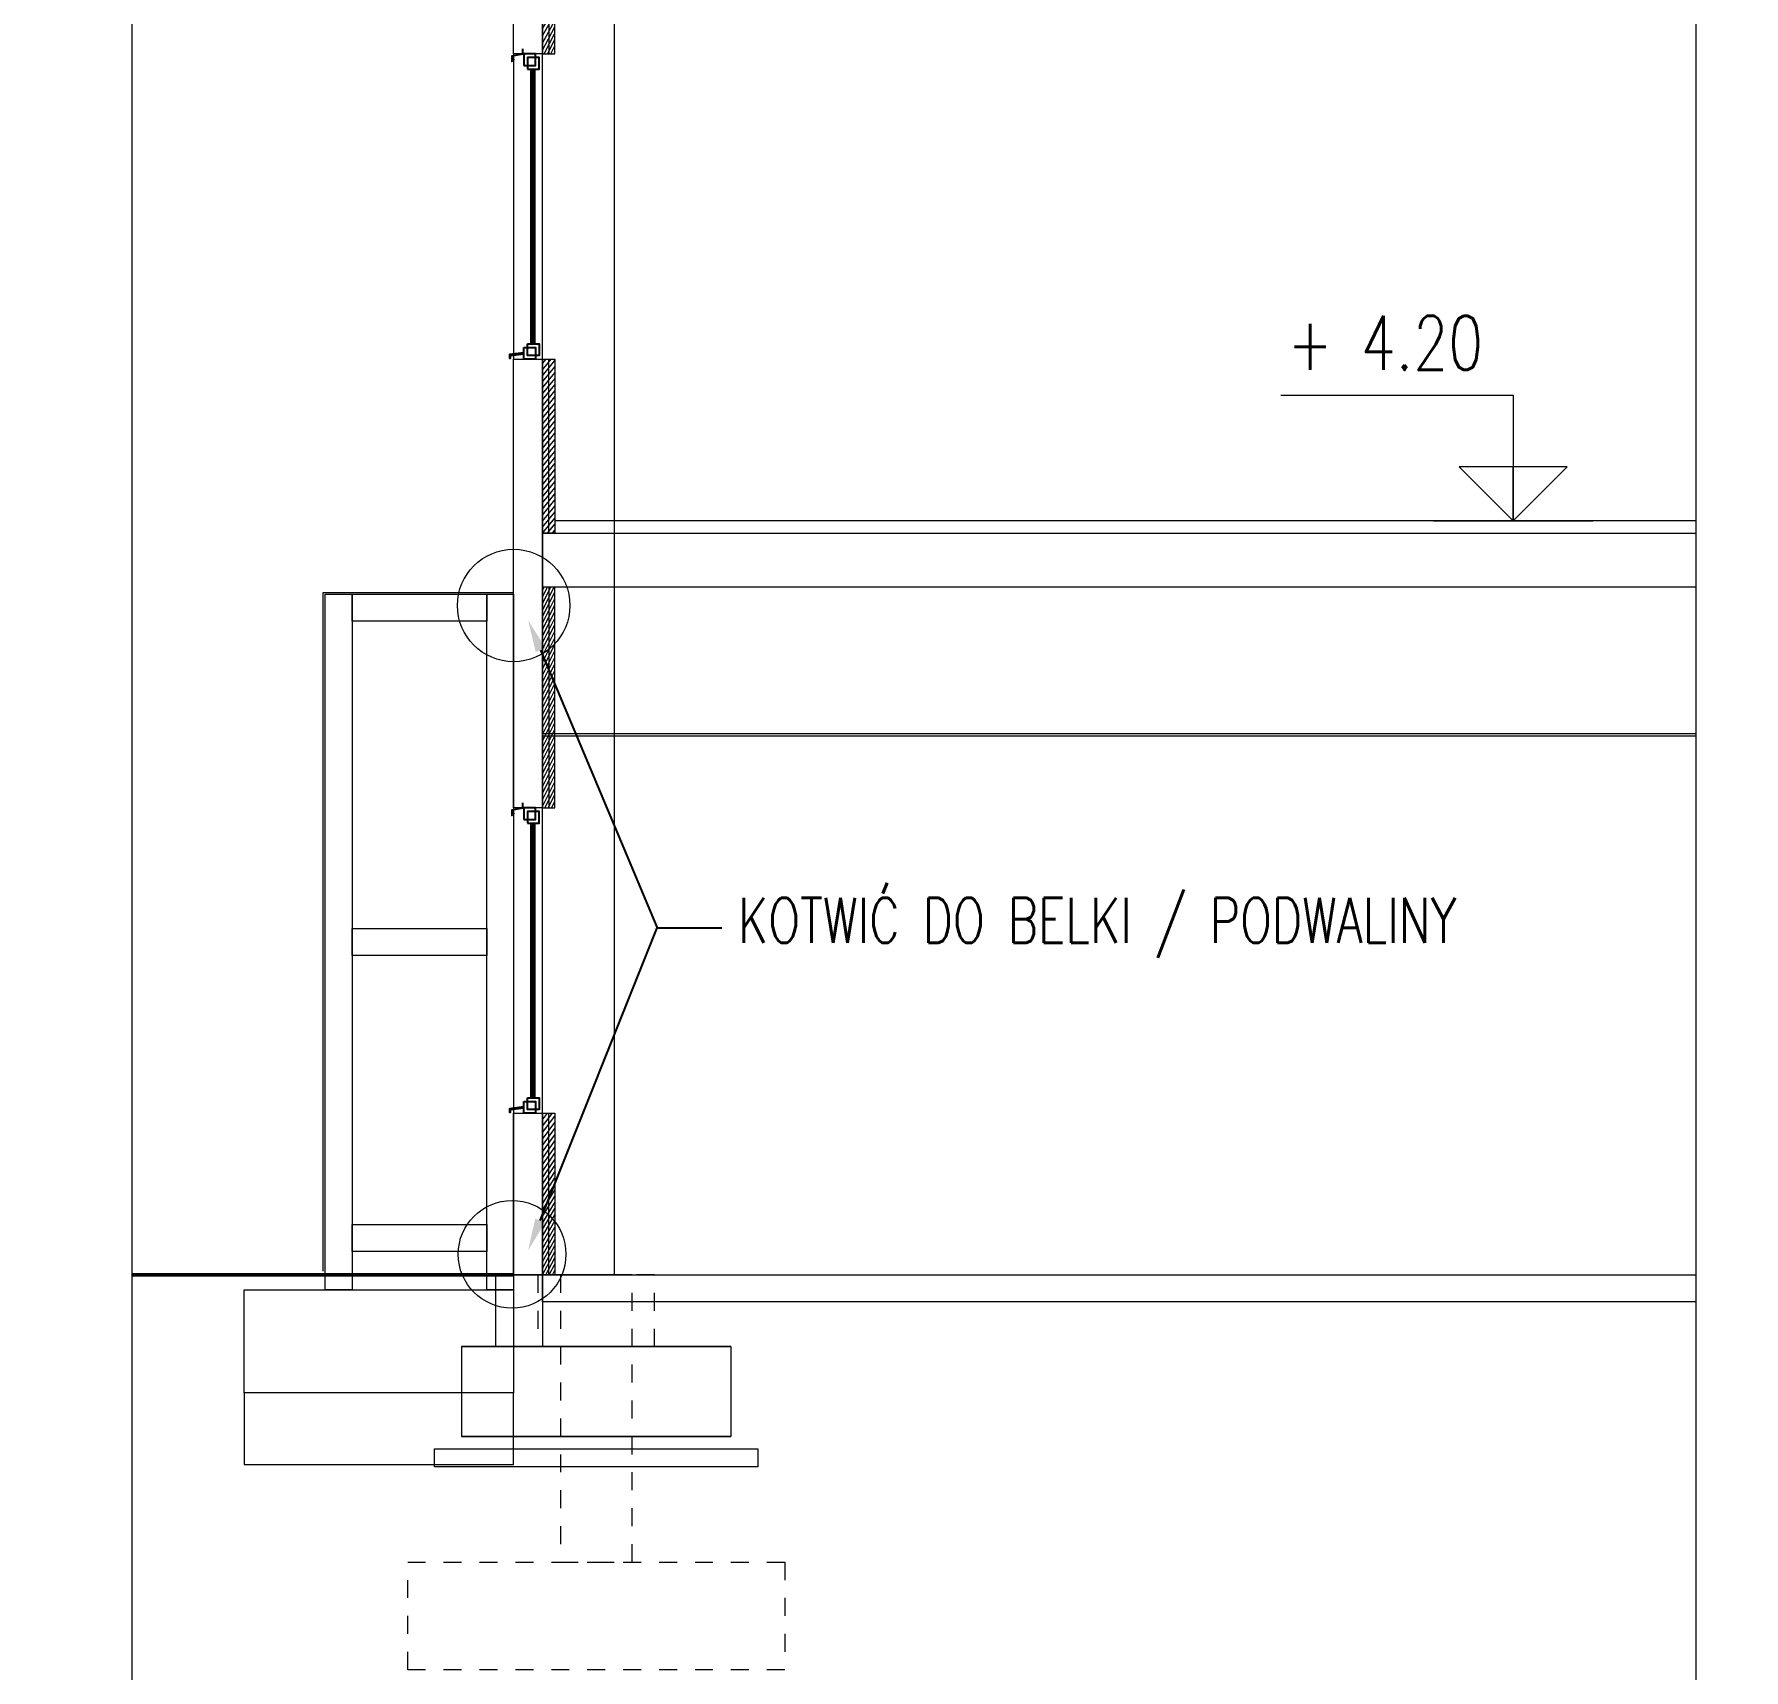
# Model space of a CAD drawing. Extents: x 6529560 to 6558080, y 5579316 to 5588131.
# Drawn here: x 6544020.79 to 6544030.31, y 5579474.3 to 5579483.41 of the extents above; entities that cross this region are included whole.
import ezdxf
from ezdxf import colors
from ezdxf.entities.mleader import LeaderData, LeaderLine
from ezdxf.math import Vec2, Vec3
from ezdxf.xclip import XClip

# ---------------------------------------------------------------- set-up
doc = ezdxf.new("R2010")
doc.units = 0
doc.header["$MEASUREMENT"] = 0
doc.header["$XCLIPFRAME"] = 2
doc.linetypes.add('GR_HIDDEN', pattern=[0.004, 0.003, -0.001])
doc.linetypes.add('GR_SOLID', pattern=[0])
doc.layers.add('ARCH_BLACHA_7016', color=251, linetype='CONTINUOUS', lineweight=0, true_color=0x545454)
for name, color, linetype, lineweight in [('arch_drzwi i okna', 4, 'CONTINUOUS', 15), ('arch_drzwi i okna_znaczniki', 130, 'CONTINUOUS', 9), ('arch_linie widokowe', 4, 'CONTINUOUS', 13), ('arch_powierzchnia', 6, 'CONTINUOUS', 35), ('arch_sciany dzialowe cienkie na hali', 52, 'CONTINUOUS', 15), ('arch_sciany dzilowe cienkie na hali', 42, 'CONTINUOUS', 15), ('arch_sciany murowane wewnetrzne', 20, 'CONTINUOUS', 25), ('arch_wymiary', 2, 'CONTINUOUS', 13), ('BODENPLATTE_N6', 3, 'GR_SOLID', 18), ('FUNDAMENT_N8', 3, 'GR_SOLID', 18), ('GESCHOSS_N8', 4, 'GR_SOLID', 18), ('STRICHART_0_N4', 4, 'GR_SOLID', 50), ('STRICHART_5_N0', 6, 'GR_HIDDEN', 13), ('STUETZE_N8', 7, 'GR_SOLID', 18), ('SYMBOL_N0', 7, 'GR_SOLID', 18), ('SYMBOL_N1', 7, 'GR_SOLID', 13), ('W_BETON_N6', 94, 'GR_SOLID', 18)]:
    doc.layers.add(name, color=color, linetype=linetype, lineweight=lineweight)
doc.layers.add('Tore-Türen_Schnitt', color=9, linetype='CONTINUOUS')
doc.layers.add('Wandbl-Schnitt', color=7, linetype='CONTINUOUS')
doc.styles.add('GR_STANDARD', font='simplex.shx')
doc.styles.add('styl1', font='romans.shx', dxfattribs={"width": 0.75})

# ---------------------------------------------------------------- blocks, each defined once
blk = doc.blocks.new('a')
at = {"layer": 'ARCH_BLACHA_7016'}
h = blk.add_hatch(dxfattribs=at)
h.set_pattern_fill('LINE', color=256)
h.set_pattern_definition([(0, (-6544201.851111024, -5579535.087362375), (0, 0.125), [])])
h.paths.add_polyline_path([(16.56998849008232, -7.550579170696437), (16.56998849660158, -7.550594402477145), (16.56998848449439, -9.251912293024361), (41.46000109426677, -9.251912293024361), (41.46000109426677, -11.75189442560077), (16.56998847890645, -11.75189442560077), (16.56998847238719, -14.05191280785948), (15.70998944249004, -14.05191280785948), (15.70998950116336, -7.550556401722133)])
h = blk.add_hatch(color=256, dxfattribs=at)
h.dxf.hatch_style = 1
h.paths.add_polyline_path([(41.46000109426677, -13.45191229321062), (16.56998847890645, -13.45191229134798), (16.56998847890645, -14.05191280599683), (41.46000109426677, -14.05191280785948)])
at = {"layer": 'GESCHOSS_N8', "true_color": 0xc4c4c4}
h = blk.add_hatch(color=9, dxfattribs=at)
h.dxf.hatch_style = 1
h.paths.add_polyline_path([(41.46000109426677, -14.25189682189375), (42.7000001464039, -14.25189682189375), (42.70000014547258, -4.851902700029313), (-66.69999985489994, -4.851902700029313), (-66.69999985489994, -7.551898260600864), (11.45999936666339, -7.555641219951212), (11.4599992884323, -7.550683043897151), (12.32403834164143, -7.550682832486927), (12.32403834164143, -7.556231589987874), (15.70998944249004, -7.556821960024535), (15.70998944249004, -7.552037354558706), (16.56998847890645, -7.552037354558706), (16.56999108567834, -7.558002700097858), (41.46000109426677, -7.551898259669542)])
at = {"layer": 'GESCHOSS_N8'}
h = blk.add_hatch(color=253, dxfattribs=at)
h.dxf.hatch_style = 1
h.paths.add_polyline_path([(-33.41500150412321, -14.05191279761493), (-7.730000126175582, -14.0519127016887), (-7.730000126175582, -14.35191270150244), (-33.41500150412321, -14.35191279742866)])
h.paths.add_polyline_path([(-6.539998605847358, -14.35133142583072), (12.32403834164143, -14.35191280581057), (12.32403834164143, -14.05191280599683), (-6.539998605847358, -14.05133142601698)])
h.paths.add_polyline_path([(15.70998944249004, -14.05191280785948), (41.46000109426677, -14.05191280785948), (41.46000109426677, -14.35191279742866), (15.70998944249004, -14.35191279742866)])
at = {"layer": 'arch_linie widokowe', "elevation": -9.519877243e-07}
blk.add_lwpolyline([(-66.69999985489994, -4.851902700029313), (-66.69999985489994, -7.551897062920033), (11.45999932102859, -7.55162183009088), (11.46019961126149, -7.552042861469089), (12.32423866447061, -7.552042650058865), (12.32403834164143, -7.551897061988711), (15.70998944249004, -7.550754647701978), (15.70998944342136, -7.550556401722133), (16.56998847983777, -7.550556401722133), (16.56998847238719, -7.550579170696437), (41.45997039787471, -7.551897061988711), (41.46000109426677, -14.35191279556602), (42.70000014454126, -14.35191619675606), (42.70000014454126, -4.851906100288033)], close=True, dxfattribs=at)
at = {"layer": 'arch_powierzchnia', "elevation": -9.519877243e-07}
for points in [[(16.56998849008232, -7.550579170696437), (16.56998849660158, -7.550594402477145), (16.56998848449439, -9.251912293024361), (41.46000109426677, -9.251912293024361), (41.46000109426677, -11.75189442560077), (16.56998847890645, -11.75189442560077), (16.56998847890645, -14.05191280785948), (16.56998847238719, -14.05191280785948), (15.70998944249004, -14.05191280785948), (15.70998950116336, -7.550556401722133)], [(41.46000109426677, -13.45191229321062), (16.56998847890645, -13.45191229134798), (16.56998847890645, -14.05191280599683), (41.46000109426677, -14.05191280785948)]]:
    blk.add_lwpolyline(points, close=True, dxfattribs=at)
at = {"layer": 'arch_sciany murowane wewnetrzne', "elevation": -9.519877243e-07}
for points in [[(16.56998848449439, -9.251912293024361), (41.46000108867883, -9.251912293024361), (41.46000109426677, -7.551898260600864), (16.56998850777745, -7.55058036930859)], [(41.4600010951981, -13.45191229321062), (16.56998847424984, -13.45191229321062), (16.56998847331851, -11.75189442560077), (41.46000109426677, -11.75189442560077)], [(15.70998944249004, -14.05191280785948), (41.46000109426677, -14.05191280785948), (41.46000109426677, -14.35191279742866), (15.70998944249004, -14.35191279742866)]]:
    blk.add_lwpolyline(points, close=True, dxfattribs=at)
blk.add_lwpolyline([(40.22998992912471, -14.05191282089799), (16.22998943552375, -14.05191280785948)], dxfattribs=at)
at = {"layer": 'STRICHART_0_N4', "elevation": -9.519877243e-07}
blk.add_lwpolyline([(-71.94595858454704, -14.35191229451447), (-33.38952125050127, -14.35191229451447), (-33.38952125050127, -14.35191229451447), (6.810477366670966, -14.3519122954458), (6.810477383434772, -14.35191277507692), (49.31261347979307, -14.35191280022263), (49.31261346302926, -15.47450757026672), (-71.94595858454704, -15.47450754512101)], close=True, dxfattribs=at)
blk = doc.blocks.new('d')
at = {"layer": 'arch_sciany dzilowe cienkie na hali'}
h = blk.add_hatch(dxfattribs=at)
h.set_pattern_fill('ANSI31', color=256, scale=0.2)
h.set_pattern_definition([(45, (-6543783.525200109, -5579240.602532104), (-0.0176776695296637, 0.0176776695296637), [])])
h.paths.add_polyline_path([(-7.482179657556116, 2.139145569875836), (-7.4121457291767, 2.139145569875836), (-7.4121457291767, 2.539131537079811), (-7.482179657556116, 2.539131537079811)])
h.paths.add_polyline_path([(-7.482179657556116, 0.4391315374523402), (-7.4121457291767, 0.4391315374523402), (-7.4121457291767, -0.5308684632182122), (-7.482179657556116, -0.5308684632182122)])
h.paths.add_polyline_path([(-7.4121457291767, -0.8308684639632701), (-7.482179441489279, -0.8308684639632701), (-7.482179653830826, -2.060850595124065), (-7.412145941518247, -2.060850595124065)])
h = blk.add_hatch(dxfattribs=at)
h.set_pattern_fill('ANSI31', color=256, scale=0.2)
h.set_pattern_definition([(45, (-6543783.525200109, -5579245.912535434), (-0.0176776695296637, 0.0176776695296637), [])])
h.paths.add_polyline_path([(-7.482179657556116, -4.660868485458195), (-7.4121457291767, -4.660868484526872), (-7.412145621143281, -3.760868462733924), (-7.482179549522697, -3.760868462733924)])
at = {"layer": 'arch_drzwi i okna'}
blk.add_lwpolyline([(-7.4121457291767, -0.5308684632182122), (3.817815881222486, -0.5308684632182122), (3.817815881222486, -0.4608684629201889), (-7.4121457291767, -0.4608684629201889)], close=True, dxfattribs=at)
at = {"layer": 'arch_drzwi i okna_znaczniki'}
blk.add_lwpolyline([(-14.21189577970654, -4.660868463106453), (2.611926133744418, -4.660868463106453)], dxfattribs=at)
at = {"layer": 'arch_linie widokowe'}
for points in [[(-7.482179657556116, 2.139148905873298), (-7.64218280930072, 2.139148905873298), (-7.64218280930072, 0.4391494058072567), (-7.482179657556116, 0.4391494058072567)], [(-7.482179653830826, -2.060850595124065), (-7.64218280557543, -2.060850595124065), (-7.64218280930072, -3.760850594379007), (-7.482179657556116, -3.760850594379007)]]:
    blk.add_lwpolyline(points, close=True, dxfattribs=at)
for points in [[(3.817815881222486, -1.64836848527193), (-7.482179657556116, -1.64836848527193)], [(3.817815881222486, -1.660868485458195), (-7.482179657556116, -1.660868485458195)]]:
    blk.add_lwpolyline(points, dxfattribs=at)
at = {"layer": 'arch_sciany dzialowe cienkie na hali'}
for points in [[(-7.482179657556116, 2.139145569875836), (-7.4121457291767, 2.139145569875836), (-7.4121457291767, 2.539131537079811), (-7.482179657556116, 2.539131537079811)], [(-7.482179657556116, 0.4391315374523402), (-7.4121457291767, 0.4391315374523402), (-7.4121457291767, -0.5308684632182122), (-7.482179657556116, -0.5308684632182122)], [(-7.4121457291767, -0.8308684639632701), (-7.482179441489279, -0.8308684639632701), (-7.482179653830826, -2.060850595124065), (-7.412145941518247, -2.060850595124065)], [(-7.482179657556116, -3.760868462733924), (-7.4121457291767, -3.760868462733924), (-7.4121457291767, -4.660868485458195), (-7.482179657556116, -4.660868485458195)]]:
    blk.add_lwpolyline(points, close=True, dxfattribs=at)
for points in [[(-7.447162585332989, 2.539131537079811), (-7.447162585332989, 2.139145569875836)], [(-7.447162585332989, -0.5308684632182122), (-7.447162585332989, 0.4391315374523402)], [(-7.447162585332989, -0.8308684639632701), (-7.447162797674536, -2.060850595124065)], [(-7.447162585332989, -4.660868485458195), (-7.447162585332989, -3.760868462733924)]]:
    blk.add_lwpolyline(points, dxfattribs=at)
at = {"layer": 'BODENPLATTE_N6'}
blk.add_lwpolyline([(3.817815881222486, -4.810868485830724), (-7.482179657556116, -4.810868485830724), (-7.482179657556116, -4.660868485458195), (3.817815881222486, -4.660868485458195)], dxfattribs=at)
at = {"layer": 'FUNDAMENT_N8'}
for p, q in [((-7.932180796749889, -5.060868463478982), (-7.932180796749889, -5.560868463478982)), ((-6.432180796749889, -5.060868463478982), (-7.932180796749889, -5.060868463478982)), ((-7.932180796749889, -5.060868463478982), (-7.932180796749889, -5.560868463478982)), ((-7.932180796749889, -5.060868463478982), (-6.432180796749889, -5.060868463478982)), ((-6.432180796749889, -5.060868463478982), (-6.432180796749889, -5.560868463478982)), ((-6.432180796749889, -5.060868463478982), (-6.432180796749889, -5.560868463478982)), ((-6.432180796749889, -5.560868463478982), (-7.932180796749889, -5.560868463478982)), ((-7.932180796749889, -5.560868463478982), (-6.432180796749889, -5.560868463478982))]:
    blk.add_line(p, q, dxfattribs=at)
for points in [[(-6.28218079637736, -5.630868463777005), (-6.28218079637736, -5.730868464335799), (-8.082180796191096, -5.730868464335799), (-8.082180796191096, -5.630868463777005), (-6.28218079637736, -5.630868463777005)], [(-8.082180796191096, -5.630868463777005), (-6.28218079637736, -5.630868463777005), (-6.28218079637736, -5.730868464335799), (-8.082180796191096, -5.730868464335799), (-8.082180796191096, -5.630868463777005)]]:
    blk.add_lwpolyline(points, dxfattribs=at)
at = {"layer": 'STRICHART_0_N4'}
blk.add_line((-16.04240097291767, -4.660868464037775), (-7.64218280930072, -4.660868464037775), dxfattribs=at)
at = {"layer": 'STRICHART_5_N0', "extrusion": (0, 0, -1)}
for points in [[(7.507182796485722, -4.660868464037775), (7.507182796485722, -5.060868463478982), (6.857182796113193, -5.060868463478982), (6.857182796113193, -4.660868464037775), (7.507182796485722, -4.660868464037775)], [(6.857178796082735, -4.660868464037775), (7.507178796455264, -4.660868464037775), (7.507178796455264, -5.060868463478982), (6.857178796082735, -5.060868463478982), (6.857178796082735, -4.660868464037775)], [(6.982180796563625, -4.660868464037775), (7.382180796004831, -4.660868464037775), (7.382180796004831, -6.260868463665246), (6.982180796563625, -6.260868463665246), (6.982180796563625, -4.660868464037775)], [(6.982180796563625, -4.660868464037775), (7.382180796004831, -4.660868464037775), (7.382180796004831, -6.260868463665246), (6.982180796563625, -6.260868463665246), (6.982180796563625, -4.660868464037775)]]:
    blk.add_lwpolyline(points, dxfattribs=at)
at = {"layer": 'STRICHART_5_N0'}
blk.add_lwpolyline([(-6.132180796004831, -6.86086846422404), (-8.232180796563625, -6.86086846422404), (-8.232180796563625, -6.260868463665246), (-6.132180796004831, -6.260868463665246), (-6.132180796004831, -6.86086846422404)], dxfattribs=at)
at = {"layer": 'STUETZE_N8'}
blk.add_lwpolyline([(-7.482179657556116, -2.632354110479354), (-7.482179657556116, 4.042583622038364), (-7.082183391787111, 4.042583622038364), (-7.082183391787111, -4.66086848359555), (-7.482179657556116, -4.66086848359555), (-7.482179657556116, -2.632354110479354)], dxfattribs=at)
at = {"layer": 'SYMBOL_N0', "extrusion": (0, 0, -1)}
blk.add_lwpolyline([(3.36925046518445, 0.2391285384073853), (2.07589110545814, 0.2391285384073853), (2.07589110545814, -0.4608684619888664)], dxfattribs=at)
at = {"layer": 'SYMBOL_N0'}
for points in [[(-2.07589110545814, -0.1608692621812224), (-2.375894105993211, -0.1608692621812224), (-2.07589110545814, -0.4608684619888664), (-2.07589110545814, -0.1608692621812224)], [(-2.07589110545814, -0.1608692621812224), (-2.07589110545814, -0.4608684619888664), (-1.775888105854392, -0.1608692621812224), (-2.07589110545814, -0.1608692621812224)], [(-2.518980927765369, -0.4608684619888664), (-1.632801283150911, -0.4608684629201889)]]:
    blk.add_lwpolyline(points, dxfattribs=at)
at = {"layer": 'Tore-Türen_Schnitt'}
for p, q in [((-7.545039691962301, 0.5241494057700038), (-7.545039691962301, 2.054155577905476)), ((-7.54003969207406, 0.5241494057700038), (-7.54003969207406, 2.054155577905476)), ((-7.530039691366255, 0.5241494057700038), (-7.530039691366255, 2.054155577905476)), ((-7.525039691478013, 0.5241494057700038), (-7.525039691478013, 2.054155577905476)), ((-7.545039691962301, -3.67585059441626), (-7.545039688237011, -2.145843923091888)), ((-7.54003969207406, -3.67585059441626), (-7.54003968834877, -2.145843923091888)), ((-7.530039691366255, -3.67585059441626), (-7.530039687640964, -2.145843923091888)), ((-7.525039691478013, -3.67585059441626), (-7.525039687752723, -2.145843923091888))]:
    blk.add_line(p, q, dxfattribs=at)
for points in [[(-7.585039691999554, 2.074155577458441), (-7.520039691589772, 2.074155577458441), (-7.520039691589772, 2.139155577868223), (-7.585039691999554, 2.139155577868223)], [(-7.565039691515266, 2.054155577905476), (-7.500039692036807, 2.054155577905476), (-7.500039692036807, 2.119155577383935), (-7.565039691515266, 2.119155577383935)], [(-7.585039691999554, 0.5041494052857161), (-7.520039691589772, 0.5041494052857161), (-7.520039691589772, 0.4391494058072567), (-7.585039691999554, 0.4391494058072567)], [(-7.565039691515266, 0.5241494057700038), (-7.500039692036807, 0.5241494057700038), (-7.500039692036807, 0.4591494053602219), (-7.565039691515266, 0.4591494053602219)], [(-7.585039688274264, -2.125843923538923), (-7.520039687864482, -2.125843923538923), (-7.520039687864482, -2.060843923129141), (-7.585039688274264, -2.060843923129141)], [(-7.565039687789976, -2.145843923091888), (-7.500039688311517, -2.145843923091888), (-7.500039688311517, -2.080843923613429), (-7.565039687789976, -2.080843923613429)], [(-7.585039691999554, -3.695850594900548), (-7.520039691589772, -3.695850594900548), (-7.520039691589772, -3.760850594379007), (-7.585039691999554, -3.760850594379007)], [(-7.565039691515266, -3.67585059441626), (-7.500039692036807, -3.67585059441626), (-7.500039692036807, -3.740850594826042), (-7.565039691515266, -3.740850594826042)]]:
    blk.add_lwpolyline(points, close=True, dxfattribs=at)
for points in [[(-7.585039691999554, 0.4741494050249458), (-7.66503969207406, 0.4641494052484632), (-7.66503969207406, 0.444149405695498), (-7.660039692185819, 0.444149405695498), (-7.660039692185819, 0.4591494053602219), (-7.585039691999554, 0.4691494051367045), (-7.585039691999554, 0.4741494050249458)], [(-7.585039691999554, -3.725850595161318), (-7.66503969207406, -3.735850594937801), (-7.66503969207406, -3.755850594490766), (-7.660039692185819, -3.755850594490766), (-7.660039692185819, -3.740850594826042), (-7.585039691999554, -3.73085059504956), (-7.585039691999554, -3.725850595161318)]]:
    blk.add_lwpolyline(points, dxfattribs=at)
at = {"layer": 'W_BETON_N6'}
for points in [[(-7.482179657556116, 2.139142233878374), (-7.64218280930072, 2.139148905873298), (-7.64218280930072, 4.839138207957148), (-7.482179657556116, 4.839131535962224)], [(-7.482179653830826, -2.06086512748152), (-7.64218280557543, -2.060850595124065), (-7.64218280930072, 0.4391460698097945), (-7.482179657556116, 0.4391315374523402)], [(3.817815881222486, -0.5308684632182122), (3.817815881222486, -0.8308684630319476), (-7.482179657556116, -0.8308684639632701), (-7.482179657556116, -0.5308684632182122)], [(-7.482179657556116, -4.66087572928518), (-7.64218280930072, -4.660861196927726), (-7.64218280930072, -3.76085393037647), (-7.482179657556116, -3.760868462733924)], [(-7.482179656624794, -5.060872515663504), (-7.742182808928191, -5.060868463478982), (-7.742182808928191, -4.660868464037775), (-7.482179656624794, -4.660872516222298)]]:
    blk.add_lwpolyline(points, close=True, dxfattribs=at)
at = {"layer": 'Wandbl-Schnitt'}
for points in [[(-7.592039692215621, 2.167155577801167), (-7.592039692215621, 2.137155577540397), (-7.652039691805839, 2.127155577763915), (-7.652039691805839, 2.097155577503144), (-7.637039692141115, 2.112155577167868)], [(-7.592039688490331, -2.032843923196196), (-7.592039688490331, -2.062843923456966), (-7.652039688080549, -2.072843923233449), (-7.652039688080549, -2.102843923494219), (-7.637039688415825, -2.087843923829495)]]:
    blk.add_lwpolyline(points, dxfattribs=at)
at = {"layer": 'SYMBOL_N1', "style": 'GR_STANDARD', "width": 0.757017543859649}
blk.add_text('+ 4.20', height=0.2999999999999999, dxfattribs=at).set_placement((-3.333228026516735, 0.3792124157771468, 6.540479220518288))

msp = doc.modelspace()

# ---------------------------------------------------------------- linework, layer by layer
at = {"layer": 'arch_wymiary'}
for points in [[(6544022.400549546, 5579476.515979451), (6544022.400549546, 5579480.295972254), (6544023.460549546, 5579480.295972254)], [(6544022.410549546, 5579476.515979451), (6544022.410549546, 5579480.285972254), (6544023.460549546, 5579480.285972254)]]:
    msp.add_lwpolyline(points, dxfattribs=at)
at = {"layer": 'arch_wymiary', "elevation": 9.519877243e-07}
for points in [[(6544022.410549546, 5579476.411934224), (6544022.410549546, 5579480.285972254), (6544022.560549546, 5579480.285972254), (6544022.560549546, 5579476.411934224)], [(6544022.560549546, 5579480.285972254), (6544023.310549545, 5579480.285972254), (6544023.310549545, 5579480.135972253), (6544022.560549546, 5579480.135972253)], [(6544023.310549545, 5579476.411934224), (6544023.310549545, 5579480.285972254), (6544023.460549546, 5579480.285972254), (6544023.460549546, 5579476.411934224)], [(6544022.560549546, 5579478.423953239), (6544023.310549545, 5579478.423953239), (6544023.310549545, 5579478.273953238), (6544022.560549546, 5579478.273953238)], [(6544022.560549546, 5579476.775567298), (6544023.310549545, 5579476.775567298), (6544023.310549545, 5579476.625567298), (6544022.560549546, 5579476.625567298)], [(6544023.460549546, 5579476.411934224), (6544023.460549546, 5579475.839217605), (6544021.960549546, 5579475.839217605), (6544021.960549546, 5579476.411934224)], [(6544021.960549546, 5579475.439217604), (6544023.460549546, 5579475.439217604), (6544023.460549546, 5579475.839217605), (6544021.960549546, 5579475.839217605)]]:
    msp.add_lwpolyline(points, close=True, dxfattribs=at)
at = {"layer": 'arch_wymiary'}
for centre, radius in [((6544023.460549546, 5579480.223768315, 9.519877243e-07), 0.3130477089434862), ((6544023.451847342, 5579476.610043128, 9.519877243e-07), 0.299843056127429)]:
    msp.add_circle(centre, radius, dxfattribs=at)

# ---------------------------------------------------------------- block references
at = {"layer": 'arch_wymiary', "transparency": 33554636}
ref = msp.add_blockref('a', (6543996.786248015, 5579490.847884968, 9.519877243e-07), dxfattribs=at)
XClip(ref).set_block_clipping_path([(7.597698023542762, 1.4075837917625904), (7.597698023542762, -21.300319235771894), (21.80241204984486, -21.300319235771894), (21.80241204984486, 1.3288737330585718)])
at = {"layer": 'arch_wymiary'}
ref = msp.add_blockref('d', (6544031.102732354, 5579481.15684065), dxfattribs=at)
XClip(ref).set_block_clipping_path([(-9.767813418991864, -8.207305658608675), (-1.0576644679531455, 6.932682391256094)])

# ---------------------------------------------------------------- leaders
ml = msp.add_multileader_mtext('Standard', dxfattribs=at)
ml.set_content('KOTWIĆ DO BELKI / PODWALINY', color=256, style='styl1')
ml.set_leader_properties()
ml.build(insert=Vec2(0, 0))
ml.multileader.update_dxf_attribs({"text_right_attachment_type": 6, "dogleg_length": 0.36, "arrow_head_size": 0.18})
ctx = ml.context
ctx.base_point, ctx.char_height, ctx.arrow_head_size, ctx.landing_gap_size, ctx.plane_origin = Vec3(6544024.619663539, 5579478.428286032, 9.519877243e-07), 0.25, 0.18, 0.09, Vec3(6544023.541172129, 5579480.141395168, 9.519877243e-07)
ctx.right_attachment = 6
notes = []
notes.append((ctx, [(1, (1, 1, 0), (6544024.259663538, 5579478.428286032, 9.519877243e-07), (1, 0), 0.36, [(0, [(6544023.541172129, 5579480.141395168, 9.519877243e-07)], 0, []), (2, [(6544023.541172127, 5579476.630990212, 9.519877243e-07)], 0, [])])]))
ctx.mtext.insert, ctx.mtext.flow_direction = Vec3(6544024.709663538, 5579478.594952698, 9.519877243e-07), 5
for ctx, leaders in notes:
    for number, flags, end, landing, length, lines in leaders:
        leader = LeaderData()
        leader.index, (leader.has_last_leader_line, leader.has_dogleg_vector, leader.attachment_direction) = number, flags
        leader.last_leader_point, leader.dogleg_vector, leader.dogleg_length = Vec3(end), Vec3(landing), length
        for number, points, colour, breaks in lines:
            line = LeaderLine()
            line.index, line.vertices, line.color, line.breaks = number, Vec3.list(points), colors.encode_raw_color(colour), breaks
            leader.lines.append(line)
        ctx.leaders.append(leader)

doc.saveas('drawing.dxf')
